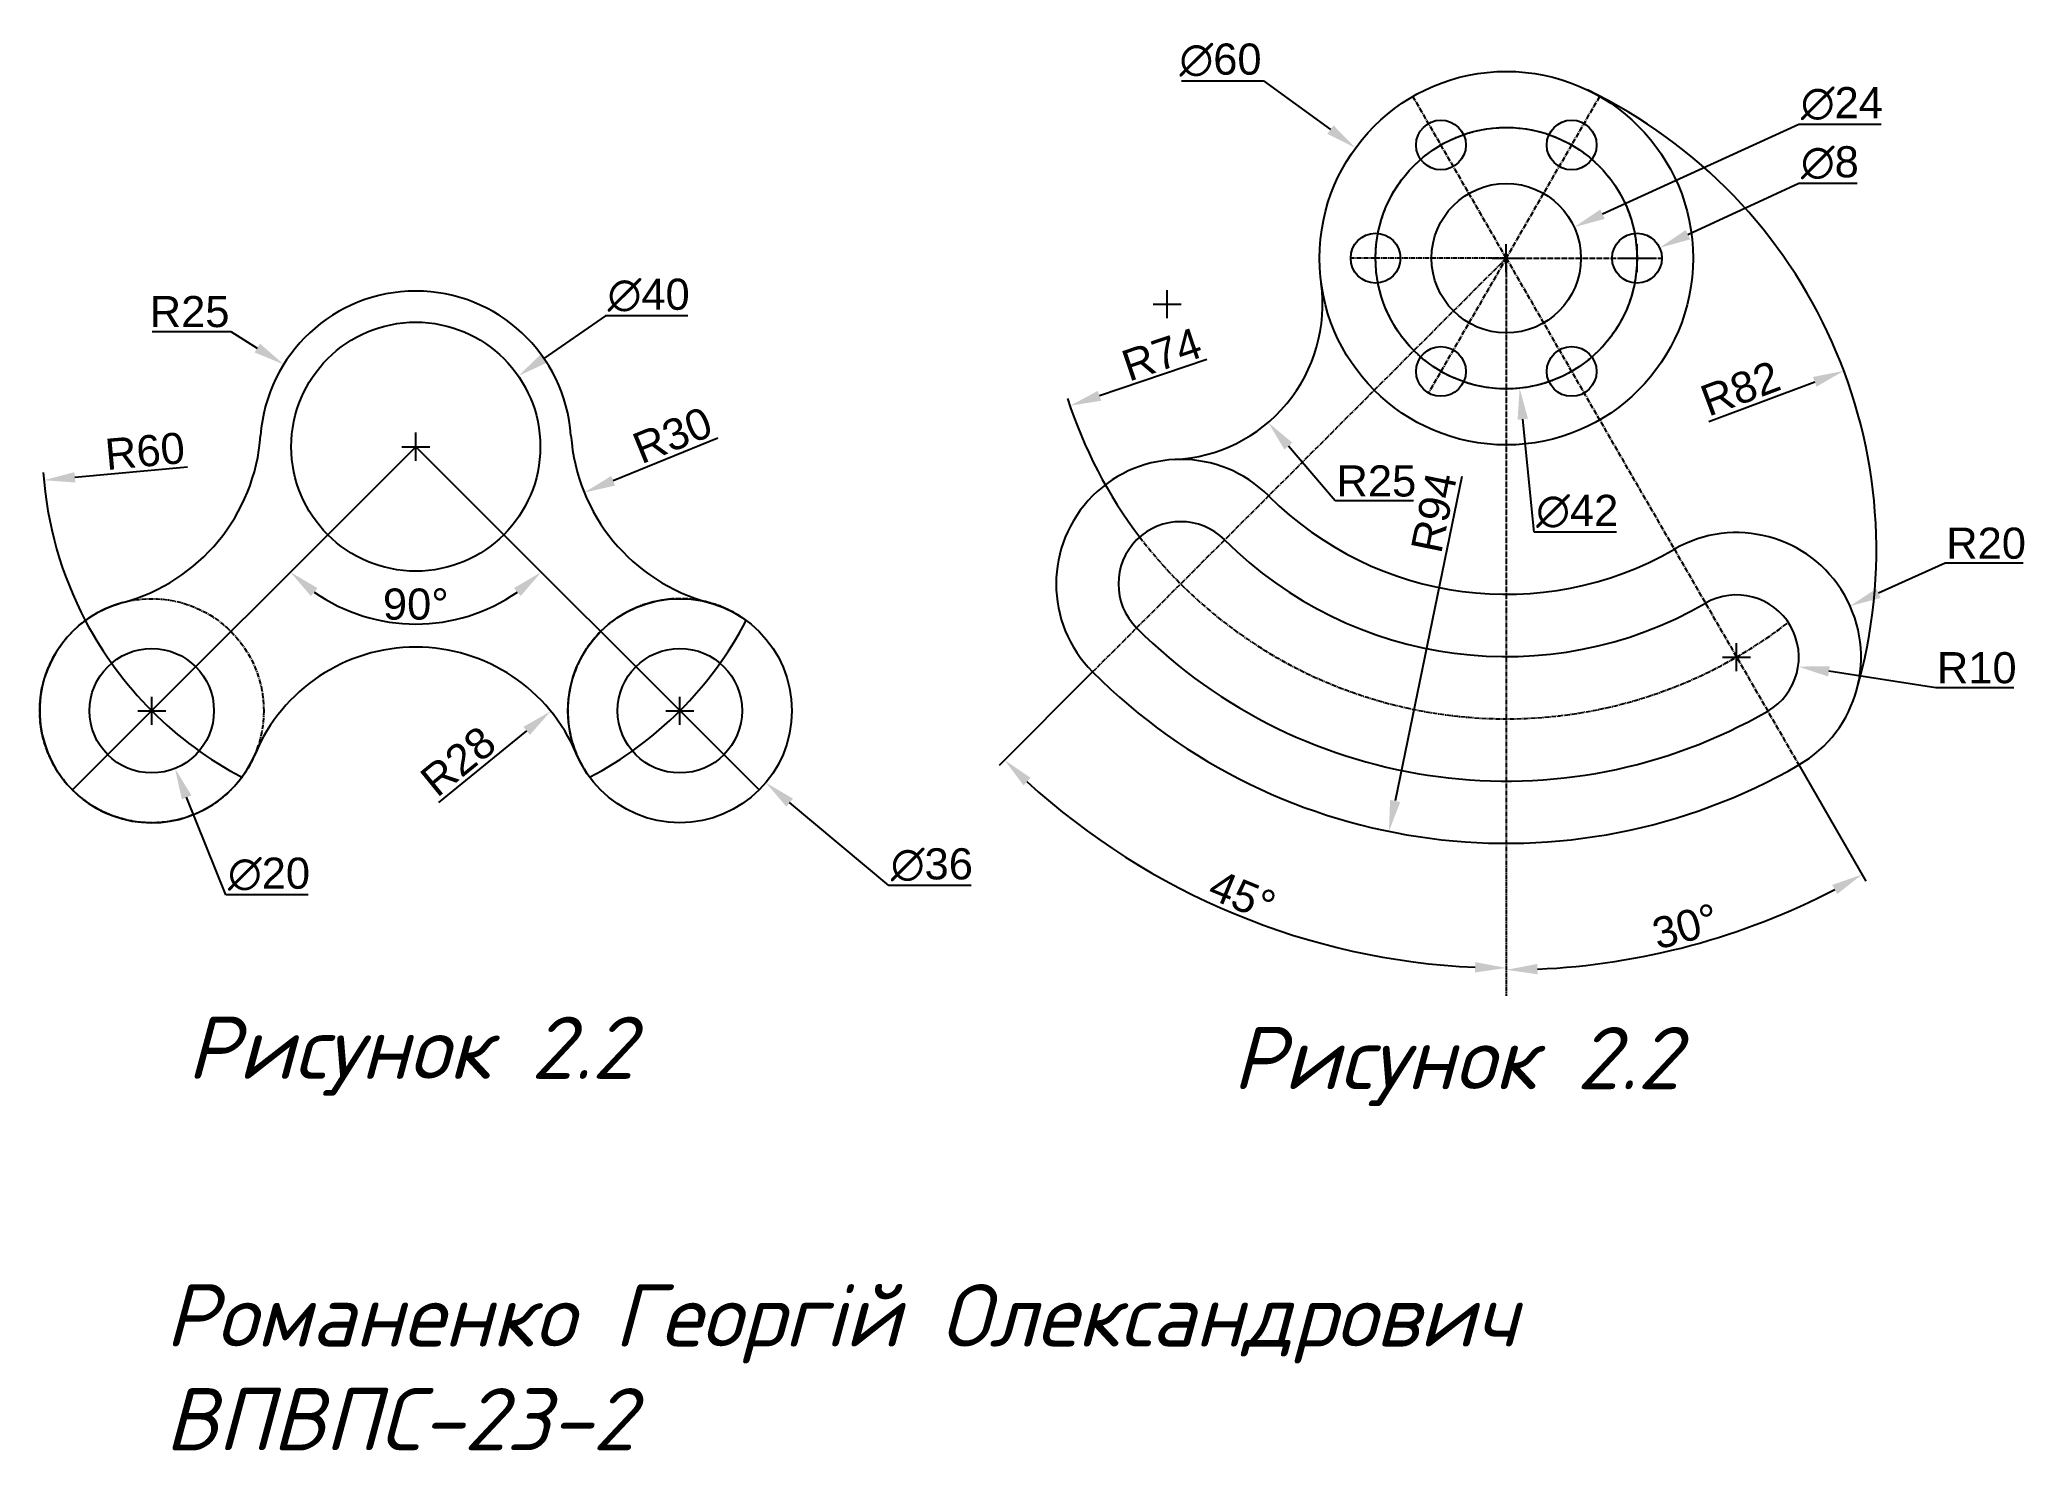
# Model space of a CAD drawing. Header units: millimetres. Extents: x -45 to 274, y -26 to 201.
import ezdxf

# ---------------------------------------------------------------- set-up
doc = ezdxf.new("R2010")
doc.units = ezdxf.units.MM
doc.header["$MEASUREMENT"] = 0
doc.linetypes.add('CENTER2', pattern=[1.125, 0.75, -0.125, 0.125, -0.125])
doc.styles.get("Standard").update_dxf_attribs({"font": 'Arial.ttf'})
doc.styles.add('style2', font='ISOCPEUI.TTF')
doc.dimstyles.new('c', dxfattribs={"dimtxt": 5, "dimasz": 5, "dimexe": 1.25, "dimexo": 0, "dimtad": 1, "dimtoh": 1, "dimdec": 0, "dimzin": 0, "dimdsep": 46, "dimtxsty": 'Standard', "dimcen": 2.25, "dimadec": 0, "dimazin": 0, "dimtfac": 1, "dimtdec": 0, "dimtofl": 0, "dimtmove": 0, "dimatfit": 3, "dimfxl": 1, "dimtolj": 1, "dimtzin": 0, "dimarcsym": 0})

# ---------------------------------------------------------------- blocks, each defined once
blk = doc.blocks.new('*D31')
at = {"color": 0, "lineweight": -2, "transparency": 16777216}
blk.add_line((237.71, 84.15), (248.5, 65.47), dxfattribs=at)
blk.add_arc((190.71, 165.56), 114.32, 272.5062, 297.4938, dxfattribs=at)
at = {"color": 0, "transparency": 16777216}
for points in [[(243.09, 64.88), (243.89, 63.42), (247.87, 66.55)], [(195.73, 50.52), (195.69, 52.18), (190.71, 51.24)]]:
    blk.add_solid(points, dxfattribs=at)
at = {"layer": 'Defpoints', "color": 0, "transparency": 16777216}
for p in [(190.71, 165.56), (190.71, 165.56), (237.71, 84.15), (210.57, 52.98), (190.71, 47.06)]:
    blk.add_point(p, dxfattribs=at)
at = {"color": 0, "transparency": 16777216, "insert": (219.48, 58.21), "char_height": 5, "attachment_point": 5, "rotation": 15}
blk.add_mtext('\\A1;30°', dxfattribs=at)
blk = doc.blocks.new('*D32')
at = {"color": 0, "lineweight": -2, "transparency": 16777216}
blk.add_line((124.25, 99.09), (109.21, 84.05), dxfattribs=at)
blk.add_arc((190.71, 165.56), 114.02, 227.5128, 267.4872, dxfattribs=at)
at = {"color": 0, "transparency": 16777216}
for points in [[(113.13, 80.88), (114.28, 82.08), (110.09, 84.94)], [(185.73, 52.48), (185.7, 50.82), (190.71, 51.54)]]:
    blk.add_solid(points, dxfattribs=at)
at = {"layer": 'Defpoints', "color": 0, "transparency": 16777216}
for p in [(190.71, 165.56), (190.71, 165.56), (124.25, 99.09), (133.71, 66.82), (190.71, 47.06)]:
    blk.add_point(p, dxfattribs=at)
at = {"color": 0, "transparency": 16777216, "insert": (148.29, 63.15), "char_height": 5, "attachment_point": 5, "rotation": 337.5}
blk.add_mtext('\\A1;45°', dxfattribs=at)
blk = doc.blocks.new('*D33')
at = {"color": 0, "lineweight": -2, "transparency": 16777216}
for p, q in [((138.5, 194.06), (151.71, 194.06)), ((151.71, 194.06), (162.46, 186.21)), ((190.71, 163.31), (190.71, 167.81)), ((188.46, 165.56), (192.96, 165.56))]:
    blk.add_line(p, q, dxfattribs=at)
at = {"color": 0, "transparency": 16777216}
blk.add_solid([(162.95, 186.88), (161.96, 185.54), (166.49, 183.26)], dxfattribs=at)
at = {"layer": 'Defpoints', "color": 0, "transparency": 16777216}
for p in [(166.49, 183.26), (214.94, 147.86)]:
    blk.add_point(p, dxfattribs=at)
at = {"color": 0, "transparency": 16777216, "insert": (144.8, 197.38), "char_height": 5, "attachment_point": 5}
blk.add_mtext('\\A1;∅60', dxfattribs=at)
blk = doc.blocks.new('*D34')
at = {"color": 0, "lineweight": -2, "transparency": 16777216}
for p, q in [((136.21, 155.93), (136.21, 160.43)), ((133.96, 158.18), (138.46, 158.18)), ((163.21, 126.56), (155.69, 135.37)), ((175.82, 126.56), (163.21, 126.56))]:
    blk.add_line(p, q, dxfattribs=at)
at = {"color": 0, "transparency": 16777216}
blk.add_solid([(156.33, 135.91), (155.06, 134.82), (152.45, 139.17)], dxfattribs=at)
at = {"layer": 'Defpoints', "color": 0, "transparency": 16777216}
for p in [(136.21, 158.18), (152.45, 139.17)]:
    blk.add_point(p, dxfattribs=at)
at = {"color": 0, "transparency": 16777216, "insert": (169.83, 129.74), "char_height": 5, "attachment_point": 5}
blk.add_mtext('\\A1;R25', dxfattribs=at)
blk = doc.blocks.new('*D35')
at = {"color": 0, "lineweight": -2, "transparency": 16777216}
blk.add_line((142.57, 149.27), (125.35, 143.45), dxfattribs=at)
blk.add_arc((190.71, 165.56), 74, 197.7195, 217.2514, dxfattribs=at)
at = {"color": 0, "transparency": 16777216}
blk.add_solid([(125.08, 144.24), (125.62, 142.66), (120.62, 141.85)], dxfattribs=at)
at = {"layer": 'Defpoints', "color": 0, "transparency": 16777216}
for p in [(190.71, 165.56), (120.62, 141.85)]:
    blk.add_point(p, dxfattribs=at)
at = {"color": 0, "transparency": 16777216, "insert": (135.33, 150.12), "char_height": 5, "attachment_point": 5, "rotation": 18.6874}
blk.add_mtext('\\A1;R74', dxfattribs=at)
blk = doc.blocks.new('*D36')
at = {"color": 0, "lineweight": -2, "transparency": 16777216}
blk.add_line((183.54, 130.51), (172.86, 78.37), dxfattribs=at)
at = {"color": 0, "transparency": 16777216}
blk.add_solid([(172.04, 78.53), (173.67, 78.2), (171.85, 73.47)], dxfattribs=at)
at = {"layer": 'Defpoints', "color": 0, "transparency": 16777216}
for p in [(190.71, 165.56), (171.85, 73.47)]:
    blk.add_point(p, dxfattribs=at)
at = {"color": 0, "transparency": 16777216, "insert": (179.1, 124.7), "char_height": 5, "attachment_point": 5, "rotation": 78.4248}
blk.add_mtext('\\A1;R94', dxfattribs=at)
blk = doc.blocks.new('*D37')
at = {"color": 0, "lineweight": -2, "transparency": 16777216}
for p, q in [((261.21, 116.56), (250.51, 111.74)), ((273.77, 116.56), (261.21, 116.56)), ((227.71, 99.22), (227.71, 103.72)), ((225.46, 101.47), (229.96, 101.47))]:
    blk.add_line(p, q, dxfattribs=at)
at = {"color": 0, "transparency": 16777216}
blk.add_solid([(250.17, 112.5), (250.85, 110.98), (245.95, 109.68)], dxfattribs=at)
at = {"layer": 'Defpoints', "color": 0, "transparency": 16777216}
for p in [(245.95, 109.68), (227.71, 101.47)]:
    blk.add_point(p, dxfattribs=at)
at = {"color": 0, "transparency": 16777216, "insert": (267.8, 119.74), "char_height": 5, "attachment_point": 5}
blk.add_mtext('\\A1;R20', dxfattribs=at)
blk = doc.blocks.new('*D38')
at = {"color": 0, "lineweight": -2, "transparency": 16777216}
for p, q in [((227.71, 99.22), (227.71, 103.72)), ((225.46, 101.47), (229.96, 101.47)), ((259.71, 96.56), (242.54, 99.19)), ((272.27, 96.56), (259.71, 96.56))]:
    blk.add_line(p, q, dxfattribs=at)
at = {"color": 0, "transparency": 16777216}
blk.add_solid([(242.67, 100.02), (242.41, 98.37), (237.6, 99.95)], dxfattribs=at)
at = {"layer": 'Defpoints', "color": 0, "transparency": 16777216}
for p in [(227.71, 101.47), (237.6, 99.95)]:
    blk.add_point(p, dxfattribs=at)
at = {"color": 0, "transparency": 16777216, "insert": (266.3, 99.74), "char_height": 5, "attachment_point": 5}
blk.add_mtext('\\A1;R10', dxfattribs=at)
blk = doc.blocks.new('*D39')
at = {"color": 0, "lineweight": -2, "transparency": 16777216}
blk.add_line((223.27, 139.34), (240.27, 145.7), dxfattribs=at)
at = {"color": 0, "transparency": 16777216}
blk.add_solid([(239.98, 146.48), (240.56, 144.92), (244.95, 147.46)], dxfattribs=at)
at = {"layer": 'Defpoints', "color": 0, "transparency": 16777216}
for p in [(244.95, 147.46), (168.16, 118.7)]:
    blk.add_point(p, dxfattribs=at)
at = {"color": 0, "transparency": 16777216, "insert": (228.32, 144.62), "char_height": 5, "attachment_point": 5, "rotation": 20.5261}
blk.add_mtext('\\A1;R82', dxfattribs=at)
blk = doc.blocks.new('*D40')
at = {"color": 0, "lineweight": -2, "transparency": 16777216}
for p, q in [((237.71, 177.56), (219.89, 169.33)), ((247.07, 177.56), (237.71, 177.56)), ((211.71, 163.31), (211.71, 167.81)), ((209.46, 165.56), (213.96, 165.56))]:
    blk.add_line(p, q, dxfattribs=at)
at = {"color": 0, "transparency": 16777216}
blk.add_solid([(219.54, 170.09), (220.24, 168.57), (215.35, 167.23)], dxfattribs=at)
at = {"layer": 'Defpoints', "color": 0, "transparency": 16777216}
for p in [(215.35, 167.23), (208.08, 163.88)]:
    blk.add_point(p, dxfattribs=at)
at = {"color": 0, "transparency": 16777216, "insert": (242.7, 180.88), "char_height": 5, "attachment_point": 5}
blk.add_mtext('\\A1;∅8', dxfattribs=at)
blk = doc.blocks.new('*D41')
at = {"color": 0, "lineweight": -2, "transparency": 16777216}
for p, q in [((190.71, 163.31), (190.71, 167.81)), ((188.46, 165.56), (192.96, 165.56)), ((195.21, 121.56), (193.36, 139.69)), ((208.39, 121.56), (195.21, 121.56))]:
    blk.add_line(p, q, dxfattribs=at)
at = {"color": 0, "transparency": 16777216}
blk.add_solid([(194.19, 139.78), (192.53, 139.61), (192.85, 144.67)], dxfattribs=at)
at = {"layer": 'Defpoints', "color": 0, "transparency": 16777216}
for p in [(188.58, 186.45), (192.85, 144.67)]:
    blk.add_point(p, dxfattribs=at)
at = {"color": 0, "transparency": 16777216, "insert": (202.11, 124.88), "char_height": 5, "attachment_point": 5}
blk.add_mtext('\\A1;∅42', dxfattribs=at)
blk = doc.blocks.new('*D42')
at = {"color": 0, "lineweight": -2, "transparency": 16777216}
for p, q in [((237.71, 187.06), (206.17, 172.63)), ((250.92, 187.06), (237.71, 187.06)), ((190.71, 163.31), (190.71, 167.81)), ((188.46, 165.56), (192.96, 165.56))]:
    blk.add_line(p, q, dxfattribs=at)
at = {"color": 0, "transparency": 16777216}
blk.add_solid([(205.83, 173.39), (206.52, 171.87), (201.63, 170.55)], dxfattribs=at)
at = {"layer": 'Defpoints', "color": 0, "transparency": 16777216}
for p in [(201.63, 170.55), (179.8, 160.57)]:
    blk.add_point(p, dxfattribs=at)
at = {"color": 0, "transparency": 16777216, "insert": (244.63, 190.38), "char_height": 5, "attachment_point": 5}
blk.add_mtext('\\A1;∅24', dxfattribs=at)
blk = doc.blocks.new('*D43')
at = {"color": 0, "lineweight": -2, "transparency": 16777216}
for p, q in [((55.68, 92.86), (60.18, 92.86)), ((57.93, 90.61), (57.93, 95.11)), ((91.5, 64.78), (75.57, 78.1)), ((104.72, 64.78), (91.5, 64.78))]:
    blk.add_line(p, q, dxfattribs=at)
at = {"color": 0, "transparency": 16777216}
blk.add_solid([(76.1, 78.74), (75.04, 77.46), (71.73, 81.31)], dxfattribs=at)
at = {"layer": 'Defpoints', "color": 0, "transparency": 16777216}
for p in [(44.12, 104.4), (71.73, 81.31)]:
    blk.add_point(p, dxfattribs=at)
at = {"color": 0, "transparency": 16777216, "insert": (98.42, 68.1), "char_height": 5, "attachment_point": 5}
blk.add_mtext('\\A1;∅36', dxfattribs=at)
blk = doc.blocks.new('*D44')
at = {"color": 0, "lineweight": -2, "transparency": 16777216}
for p, q in [((-29.18, 92.86), (-24.68, 92.86)), ((-26.93, 90.61), (-26.93, 95.11)), ((-15, 63.28), (-21.32, 78.95)), ((-1.79, 63.28), (-15, 63.28))]:
    blk.add_line(p, q, dxfattribs=at)
at = {"color": 0, "transparency": 16777216}
blk.add_solid([(-20.54, 79.26), (-22.09, 78.63), (-23.19, 83.58)], dxfattribs=at)
at = {"layer": 'Defpoints', "color": 0, "transparency": 16777216}
for p in [(-30.67, 102.13), (-23.19, 83.58)]:
    blk.add_point(p, dxfattribs=at)
at = {"color": 0, "transparency": 16777216, "insert": (-8.08, 66.6), "char_height": 5, "attachment_point": 5}
blk.add_mtext('\\A1;∅20', dxfattribs=at)
blk = doc.blocks.new('*D45')
at = {"color": 0, "lineweight": -2, "transparency": 16777216}
blk.add_line((19.21, 78.11), (33.32, 89.62), dxfattribs=at)
at = {"color": 0, "transparency": 16777216}
blk.add_solid([(32.79, 90.27), (33.84, 88.98), (37.19, 92.79)], dxfattribs=at)
at = {"layer": 'Defpoints', "color": 0, "transparency": 16777216}
for p in [(37.19, 92.79), (15.5, 75.08)]:
    blk.add_point(p, dxfattribs=at)
at = {"color": 0, "transparency": 16777216, "insert": (22.32, 84.75), "char_height": 5, "attachment_point": 5, "rotation": 39.2221}
blk.add_mtext('\\A1;R28', dxfattribs=at)
blk = doc.blocks.new('*D46')
at = {"color": 0, "lineweight": -2, "transparency": 16777216}
blk.add_line((-21.17, 131.98), (-39.28, 130.35), dxfattribs=at)
blk.add_arc((15.5, 135.28), 60, 183.9542, 207.7461, dxfattribs=at)
at = {"color": 0, "transparency": 16777216}
blk.add_solid([(-39.35, 131.18), (-39.2, 129.52), (-44.26, 129.9)], dxfattribs=at)
at = {"layer": 'Defpoints', "color": 0, "transparency": 16777216}
for p in [(15.5, 135.28), (-44.26, 129.9)]:
    blk.add_point(p, dxfattribs=at)
at = {"color": 0, "transparency": 16777216, "insert": (-28.02, 134.55), "char_height": 5, "attachment_point": 5, "rotation": 5.1479}
blk.add_mtext('\\A1;R60', dxfattribs=at)
blk = doc.blocks.new('*D47')
at = {"color": 0, "lineweight": -2, "transparency": 16777216}
for p, q in [((-26.83, 153.77), (-14.22, 153.77)), ((-14.22, 153.77), (-9.97, 151.13)), ((15.5, 133.03), (15.5, 137.53)), ((13.25, 135.28), (17.75, 135.28))]:
    blk.add_line(p, q, dxfattribs=at)
at = {"color": 0, "transparency": 16777216}
blk.add_solid([(-9.53, 151.84), (-10.41, 150.42), (-5.73, 148.49)], dxfattribs=at)
at = {"layer": 'Defpoints', "color": 0, "transparency": 16777216}
for p in [(-5.73, 148.49), (15.5, 135.28)]:
    blk.add_point(p, dxfattribs=at)
at = {"color": 0, "transparency": 16777216, "insert": (-20.84, 156.95), "char_height": 5, "attachment_point": 5}
blk.add_mtext('\\A1;R25', dxfattribs=at)
blk = doc.blocks.new('*D48')
at = {"color": 0, "lineweight": -2, "transparency": 16777216}
for p, q in [((46, 156.28), (36.09, 149.46)), ((59.21, 156.28), (46, 156.28)), ((15.5, 133.03), (15.5, 137.53)), ((13.25, 135.28), (17.75, 135.28))]:
    blk.add_line(p, q, dxfattribs=at)
at = {"color": 0, "transparency": 16777216}
blk.add_solid([(35.62, 150.15), (36.56, 148.77), (31.97, 146.63)], dxfattribs=at)
at = {"layer": 'Defpoints', "color": 0, "transparency": 16777216}
for p in [(31.97, 146.63), (-0.97, 123.94)]:
    blk.add_point(p, dxfattribs=at)
at = {"color": 0, "transparency": 16777216, "insert": (52.92, 159.6), "char_height": 5, "attachment_point": 5}
blk.add_mtext('\\A1;∅40', dxfattribs=at)
blk = doc.blocks.new('*D49')
at = {"color": 0, "lineweight": -2, "transparency": 16777216}
blk.add_arc((15.5, 135.28), 28.5, 235.0648, 304.9352, dxfattribs=at)
at = {"color": 0, "transparency": 16777216}
for points in [[(-1.36, 111.28), (-0.29, 112.56), (-4.65, 115.13)], [(31.28, 112.56), (32.36, 111.28), (35.65, 115.13)]]:
    blk.add_solid(points, dxfattribs=at)
at = {"layer": 'Defpoints', "color": 0, "transparency": 16777216}
for p in [(15.5, 135.28), (15.5, 135.28), (8.12, 107.75), (-39.65, 80.13), (70.65, 80.13)]:
    blk.add_point(p, dxfattribs=at)
at = {"color": 0, "transparency": 16777216, "insert": (15.5, 109.96), "char_height": 5, "attachment_point": 5}
blk.add_mtext('\\A1;90°', dxfattribs=at)
blk = doc.blocks.new('*D50')
at = {"color": 0, "lineweight": -2, "transparency": 16777216}
blk.add_line((64.04, 136.65), (47.2, 129.8), dxfattribs=at)
at = {"color": 0, "transparency": 16777216}
blk.add_solid([(46.89, 130.57), (47.52, 129.02), (42.57, 127.91)], dxfattribs=at)
at = {"layer": 'Defpoints', "color": 0, "transparency": 16777216}
for p in [(70.36, 139.22), (42.57, 127.91)]:
    blk.add_point(p, dxfattribs=at)
at = {"color": 0, "transparency": 16777216, "insert": (56.74, 137.11), "char_height": 5, "attachment_point": 5, "rotation": 22.1405}
blk.add_mtext('\\A1;R30', dxfattribs=at)

msp = doc.modelspace()

# ---------------------------------------------------------------- linework, layer by layer
at = {"color": 1, "linetype": 'CENTER2'}
for p, q in [((190.71, 165.56), (175.71, 191.54)), ((190.71, 165.56), (205.74, 191.58)), ((190.71, 165.56), (124.25, 99.09)), ((169.71, 165.56), (165.71, 165.56)), ((190.71, 165.56), (169.71, 165.56)), ((190.71, 165.56), (178.21, 143.91)), ((190.71, 165.56), (190.71, 47.06)), ((190.71, 165.56), (237.71, 84.15)), ((190.71, 165.56), (211.71, 165.56)), ((211.71, 165.56), (215.71, 165.56))]:
    msp.add_line(p, q, dxfattribs=at)
at = {"color": 1}
for q in [(-39.65, 80.13), (70.65, 80.13)]:
    msp.add_line((15.5, 135.28), q, dxfattribs=at)
at = {"color": 61}
for centre, radius in [((190.71, 165.56), 30), ((190.71, 165.56), 21), ((180.21, 183.74), 4), ((201.21, 183.74), 4), ((190.71, 165.56), 12), ((169.71, 165.56), 4), ((211.71, 165.56), 4), ((15.5, 135.28), 20), ((180.21, 147.37), 4), ((201.21, 147.37), 4), ((57.93, 92.86), 18), ((-26.93, 92.86), 10), ((57.93, 92.86), 10)]:
    msp.add_circle(centre, radius, dxfattribs=at)
at = {"color": 1, "linetype": 'CENTER2'}
for centre, radius in [((190.71, 165.56), 21), ((-26.93, 92.86), 18)]:
    msp.add_circle(centre, radius, dxfattribs=at)
at = {"color": 61}
for centre, radius, start, end in [((168.16, 118.7), 82, 343.862, 64.2919), ((15.5, 135.28), 25, 4.1033, 175.8967), ((136.21, 158.18), 25, 272.7728, 7.7098), ((-39.36, 139.22), 30, 285.0115, 355.8967), ((70.36, 139.22), 30, 184.1033, 254.9885), ((138.39, 113.23), 20, 45, 225), ((190.71, 165.56), 54, 225, 300), ((138.39, 113.23), 10, 45, 225), ((227.71, 101.47), 20, 300, 120), ((190.71, 165.56), 64, 225, 300), ((-26.93, 92.86), 18, 105.0115, 337.2666), ((227.71, 101.47), 10, 300, 120), ((190.71, 165.56), 84, 225, 300), ((15.5, 75.08), 28, 22.7334, 157.2666), ((190.71, 165.56), 94, 225, 300)]:
    msp.add_arc(centre, radius, start, end, dxfattribs=at)
at = {"color": 1, "linetype": 'CENTER2'}
for centre, radius, start, end in [((190.71, 165.56), 74, 217.2514, 307.7486), ((57.93, 92.86), 18, 53.6269, 216.3731)]:
    msp.add_arc(centre, radius, start, end, dxfattribs=at)
at = {"color": 1}
for start, end in [(207.7461, 242.2539), (297.7461, 332.2539)]:
    msp.add_arc((15.5, 135.28), 60, start, end, dxfattribs=at)

# ---------------------------------------------------------------- texts
at = {"color": 61, "char_height": 10, "width": 225.6899, "attachment_point": 1, "style": 'style2'}
for s, insert in [('{\\fISOCPEUR|b0|i1|c204|p0;Рисунок 2.2}', (-21.29, 43.72)), ('{\\fISOCPEUR|b0|i1|c204|p0;Рисунок 2.2}', (146.71, 42.06)), ('{\\fISOCPEUR|b0|i1|c204|p0;Романенко Георгій Олександрович ВПВПС-23-2}', (-24.79, 0.72))]:
    msp.add_mtext(s, dxfattribs=dict(at, insert=insert))

# ---------------------------------------------------------------- dimensions: what is measured, and where the dimension line sits
at = {"color": 5}
for p1, p2, picture, middle in [((214.94, 147.86), (166.49, 183.26), '*D33', (144.8, 194.06)), ((179.8, 160.57), (201.63, 170.55), '*D42', (244.63, 187.06)), ((188.58, 186.45), (192.85, 144.67), '*D41', (202.11, 121.56)), ((208.08, 163.88), (215.35, 167.23), '*D40', (242.7, 177.56)), ((-0.97, 123.94), (31.97, 146.63), '*D48', (52.92, 156.28)), ((-30.67, 102.13), (-23.19, 83.58), '*D44', (-8.08, 63.28)), ((44.12, 104.4), (71.73, 81.31), '*D43', (98.42, 64.78))]:
    dim = msp.add_diameter_dim_2p(p1=p1, p2=p2, dimstyle='c', dxfattribs=at)
    dim.commit()
    dim.dimension.update_dxf_attribs({"geometry": picture, "text_midpoint": middle, "dimtype": 163})
for base, line1, line2, picture, middle in [((133.71, 66.82), ((190.71, 165.56), (190.71, 47.06)), ((190.71, 165.56), (124.25, 99.09)), '*D32', (148.29, 63.15)), ((210.57, 52.98), ((190.71, 165.56), (237.71, 84.15)), ((190.71, 165.56), (190.71, 47.06)), '*D31', (219.48, 58.21)), ((8.12, 107.75), ((15.5, 135.28), (70.65, 80.13)), ((15.5, 135.28), (-39.65, 80.13)), '*D49', (15.5, 109.96))]:
    dim = msp.add_angular_dim_2l(base=base, line1=line1, line2=line2, dimstyle='c', dxfattribs=at)
    dim.commit()
    dim.dimension.update_dxf_attribs({"geometry": picture, "text_midpoint": middle})
for center, mpoint, picture, middle in [((190.71, 165.56), (120.62, 141.85), '*D35', (136.33, 147.16)), ((190.71, 165.56), (171.85, 73.47), '*D36', (182.21, 124.06)), ((136.21, 158.18), (152.45, 139.17), '*D34', (169.83, 126.56)), ((168.16, 118.7), (244.95, 147.46), '*D39', (229.43, 141.65)), ((70.36, 139.22), (42.57, 127.91), '*D50', (57.94, 134.16)), ((15.5, 135.28), (-44.26, 129.9), '*D46', (-27.74, 131.39)), ((227.71, 101.47), (245.95, 109.68), '*D37', (267.8, 116.56)), ((227.71, 101.47), (237.6, 99.95), '*D38', (259.71, 96.56)), ((15.5, 75.08), (37.19, 92.79), '*D45', (24.33, 82.29))]:
    dim = msp.add_radius_dim(center=center, mpoint=mpoint, dimstyle='c', dxfattribs=at)
    dim.commit()
    dim.dimension.update_dxf_attribs({"geometry": picture, "text_midpoint": middle, "dimtype": 164})
dim = msp.add_radius_dim(center=(15.5, 135.28), mpoint=(-5.73, 148.49), dimstyle='c', dxfattribs=at)
dim.commit()
dim.dimension.update_dxf_attribs({"geometry": '*D47', "text_midpoint": (-20.84, 156.95)})

doc.saveas('drawing.dxf')
